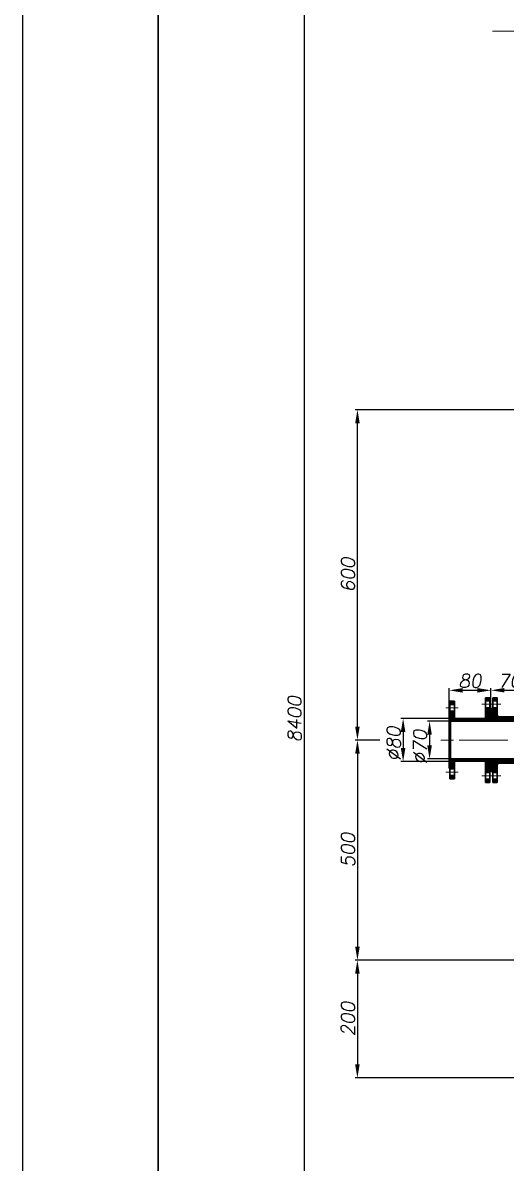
# Model space of a CAD drawing. Header units: inches. Extents: x -9 to 5931, y 0 to 8400.
# Drawn here: x -9 to 884, y 3880 to 5990 of the extents above; entities that cross this region are included whole.
import ezdxf

# ---------------------------------------------------------------- set-up
doc = ezdxf.new("R2010")
doc.units = ezdxf.units.IN
doc.header["$LTSCALE"] = 50
doc.header["$MEASUREMENT"] = 0
doc.linetypes.add('CENTER', pattern=[2, 1.25, -0.25, 0.25, -0.25])
doc.layers.get('0').update_dxf_attribs({"plot": 0})
for name, color, linetype, lineweight in [('Dam', 2, 'Continuous', 30), ('kthuoc', 3, 'Continuous', 13), ('Net manh', 3, 'Continuous', 13), ('Tam', 1, 'CENTER', 13)]:
    doc.layers.add(name, color=color, linetype=linetype, lineweight=lineweight)
doc.styles.add('chu2.5', font='txt.shx', dxfattribs={"oblique": 10, "height": 25})
doc.dimstyles.new('kichthuoc2.5', dxfattribs={"dimtxt": 25, "dimasz": 25, "dimexe": 4, "dimexo": 0, "dimgap": 5, "dimtad": 1, "dimtoh": 1, "dimdec": 0, "dimzin": 0, "dimdsep": 46, "dimtxsty": 'chu2.5', "dimcen": 5, "dimclrd": 256, "dimclre": 256, "dimclrt": 256, "dimadec": 0, "dimazin": 0, "dimtfac": 1, "dimtdec": 0, "dimtmove": 0, "dimatfit": 0, "dimfxl": 0, "dimtolj": 1, "dimtzin": 0, "dimarcsym": 0})
pattern_1 = [(45, (-19618.5715, -2565.6638), (1.23743687, -1.23743687), [])]
pattern_2 = [(45, (-2747.6674, -2210.6938), (1.23743687, -1.23743687), [])]
pattern_3 = [(135, (-3015.8054, -2198.0938), (1.23743687, 1.23743687), [])]
pattern_4 = [(45, (-3015.8054, -2198.0938), (1.23743687, -1.23743687), [])]
pattern_5 = [(135, (2383.2687, -237.1003), (1.23743687, 1.23743687), [])]
pattern_6 = [(225, (2383.2687, 9563.112), (1.23743687, -1.23743687), [])]
pattern_7 = [(315, (-2747.6674, 11536.7056), (1.23743687, 1.23743687), [])]

# ---------------------------------------------------------------- blocks, each defined once
blk = doc.blocks.new('*D29')
at = {"layer": 'DEFPOINTS', "color": 0}
for p in [(609.1, 5274), (910.5, 5274), (636.1, 4663)]:
    blk.add_point(p, dxfattribs=at)
at = {"layer": 'Net manh', "lineweight": -2}
for p, q in [((910.5, 5274), (605.1, 5274)), ((609.1, 4688), (609.1, 5249)), ((636.1, 4663), (605.1, 4663))]:
    blk.add_line(p, q, dxfattribs=at)
at = {"layer": 'Net manh'}
for points in [[(604.9, 5249), (613.3, 5249), (609.1, 5274)], [(604.9, 4688), (613.3, 4688), (609.1, 4663)]]:
    blk.add_solid(points, dxfattribs=at)
at = {"layer": 'Net manh', "insert": (591.6, 4968.5), "char_height": 25, "attachment_point": 5, "rotation": 90, "style": 'chu2.5'}
blk.add_mtext('\\A1;600', dxfattribs=at)
blk = doc.blocks.new('*D9')
at = {"layer": 'DEFPOINTS', "color": 0}
for p in [(650.3, 4663), (609.1, 4255.8), (945.4, 4255.8)]:
    blk.add_point(p, dxfattribs=at)
at = {"layer": 'Net manh', "lineweight": -2}
for p, q in [((650.3, 4663), (605.1, 4663)), ((609.1, 4638), (609.1, 4280.8)), ((945.4, 4255.8), (605.1, 4255.8))]:
    blk.add_line(p, q, dxfattribs=at)
at = {"layer": 'Net manh'}
for points in [[(604.9, 4638), (613.3, 4638), (609.1, 4663)], [(604.9, 4280.8), (613.3, 4280.8), (609.1, 4255.8)]]:
    blk.add_solid(points, dxfattribs=at)
at = {"layer": 'Net manh', "insert": (591.6, 4459.4), "char_height": 25, "attachment_point": 5, "rotation": 90, "style": 'chu2.5'}
blk.add_mtext('\\A1;500', dxfattribs=at)
blk = doc.blocks.new('*D6')
at = {"layer": 'DEFPOINTS', "color": 0}
for p in [(912.7, 4702.9), (693.5, 4623.1), (919.9, 4623.1)]:
    blk.add_point(p, dxfattribs=at)
at = {"layer": 'Net manh', "lineweight": -2}
for p, q in [((912.7, 4702.9), (689.5, 4702.9)), ((693.5, 4677.9), (693.5, 4648.1)), ((919.9, 4623.1), (689.5, 4623.1))]:
    blk.add_line(p, q, dxfattribs=at)
at = {"layer": 'Net manh'}
for points in [[(689.3, 4677.9), (697.7, 4677.9), (693.5, 4702.9)], [(689.3, 4648.1), (697.7, 4648.1), (693.5, 4623.1)]]:
    blk.add_solid(points, dxfattribs=at)
at = {"layer": 'Net manh', "insert": (676, 4656), "char_height": 25, "attachment_point": 5, "rotation": 90, "style": 'chu2.5'}
blk.add_mtext('\\A1;%%c80', dxfattribs=at)
blk = doc.blocks.new('*D5')
at = {"layer": 'DEFPOINTS', "color": 0}
for p in [(833.7, 4698), (742.4, 4628), (833, 4628)]:
    blk.add_point(p, dxfattribs=at)
at = {"layer": 'Net manh', "lineweight": -2}
for p, q in [((833.7, 4698), (738.4, 4698)), ((742.4, 4673), (742.4, 4653)), ((833, 4628), (738.4, 4628))]:
    blk.add_line(p, q, dxfattribs=at)
at = {"layer": 'Net manh'}
for points in [[(738.2, 4673), (746.6, 4673), (742.4, 4698)], [(738.2, 4653), (746.6, 4653), (742.4, 4628)]]:
    blk.add_solid(points, dxfattribs=at)
at = {"layer": 'Net manh', "insert": (724.9, 4650.1), "char_height": 25, "attachment_point": 5, "rotation": 90, "style": 'chu2.5'}
blk.add_mtext('\\A1;%%c70', dxfattribs=at)
blk = doc.blocks.new('*D26')
at = {"layer": 'DEFPOINTS', "color": 0}
for p in [(778.7, 4755), (778.7, 4707), (855.6, 4720.2)]:
    blk.add_point(p, dxfattribs=at)
at = {"layer": 'Net manh', "lineweight": -2}
for p, q in [((778.7, 4707), (778.7, 4759)), ((830.6, 4755), (803.7, 4755)), ((855.6, 4720.2), (855.6, 4759))]:
    blk.add_line(p, q, dxfattribs=at)
at = {"layer": 'Net manh'}
for points in [[(803.7, 4759.2), (803.7, 4750.8), (778.7, 4755)], [(830.6, 4759.2), (830.6, 4750.8), (855.6, 4755)]]:
    blk.add_solid(points, dxfattribs=at)
at = {"layer": 'Net manh', "insert": (817.1, 4772.5), "char_height": 25, "attachment_point": 5, "style": 'chu2.5'}
blk.add_mtext('\\A1;80', dxfattribs=at)
blk = doc.blocks.new('*D34')
at = {"layer": 'DEFPOINTS', "color": 0}
for p in [(855.6, 4751.2), (924.7, 4755.1), (924.7, 4740)]:
    blk.add_point(p, dxfattribs=at)
at = {"layer": 'Net manh', "lineweight": -2}
for p, q in [((855.6, 4751.2), (855.6, 4759.1)), ((880.6, 4755.1), (899.7, 4755.1)), ((924.7, 4740), (924.7, 4759.1))]:
    blk.add_line(p, q, dxfattribs=at)
at = {"layer": 'Net manh'}
for points in [[(880.6, 4759.3), (880.6, 4751), (855.6, 4755.1)], [(899.7, 4759.3), (899.7, 4751), (924.7, 4755.1)]]:
    blk.add_solid(points, dxfattribs=at)
at = {"layer": 'Net manh', "insert": (890.1, 4772.6), "char_height": 25, "attachment_point": 5, "style": 'chu2.5'}
blk.add_mtext('\\A1;70', dxfattribs=at)
blk = doc.blocks.new('*D66')
at = {"layer": 'DEFPOINTS', "color": 0}
for p in [(842.1, 4255.8), (609, 4037.9), (1243.8, 4037.9)]:
    blk.add_point(p, dxfattribs=at)
at = {"layer": 'kthuoc', "lineweight": -2}
for p, q in [((842.1, 4255.8), (605, 4255.8)), ((609, 4230.8), (609, 4062.9)), ((1243.8, 4037.9), (605, 4037.9))]:
    blk.add_line(p, q, dxfattribs=at)
at = {"layer": 'kthuoc'}
for points in [[(604.8, 4230.8), (613.2, 4230.8), (609, 4255.8)], [(604.8, 4062.9), (613.2, 4062.9), (609, 4037.9)]]:
    blk.add_solid(points, dxfattribs=at)
at = {"layer": 'kthuoc', "insert": (591.5, 4146.8), "char_height": 25, "attachment_point": 5, "rotation": 90, "style": 'chu2.5'}
blk.add_mtext('\\A1;200', dxfattribs=at)
blk = doc.blocks.new('*D86')
at = {"layer": 'DEFPOINTS', "color": 0}
for p in [(694.9, 7490.4), (510.4, 1913), (724.6, 1913)]:
    blk.add_point(p, dxfattribs=at)
at = {"layer": 'Net manh', "lineweight": -2}
for p, q in [((694.9, 7490.4), (506.4, 7490.4)), ((510.4, 7465.4), (510.4, 1938)), ((724.6, 1913), (506.4, 1913))]:
    blk.add_line(p, q, dxfattribs=at)
at = {"layer": 'Net manh'}
for points in [[(506.2, 7465.4), (514.6, 7465.4), (510.4, 7490.4)], [(506.2, 1938), (514.6, 1938), (510.4, 1913)]]:
    blk.add_solid(points, dxfattribs=at)
at = {"layer": 'Net manh', "insert": (492.9, 4701.7), "char_height": 25, "attachment_point": 5, "rotation": 90, "style": 'chu2.5'}
blk.add_mtext('\\A1;8400', dxfattribs=at)

msp = doc.modelspace()

# ---------------------------------------------------------------- hatches: boundary and pattern name
at = {"layer": 'kthuoc'}
h = msp.add_hatch(dxfattribs=at)
h.set_pattern_fill('ANSI31', color=256, scale=14, style=0)
h.set_pattern_definition(pattern_3)
h.paths.add_polyline_path([(780.1, 4734.8), (788.5, 4734.8), (788.5, 4728.8), (780.1, 4728.8)])
h.paths.add_polyline_path([(778.7, 4714.8), (780.1, 4716.2), (788.5, 4716.2), (788.5, 4700.8), (778.7, 4700.8)])
h = msp.add_hatch(dxfattribs=at)
h.set_pattern_fill('ANSI31', color=256, scale=14, style=0)
h.set_pattern_definition(pattern_5)
h.paths.add_polyline_path([(853.8, 4741.4), (845.8, 4741.4), (845.8, 4735.5), (853.8, 4735.5)])
h = msp.add_hatch(dxfattribs=at)
h.set_pattern_fill('ANSI31', color=256, scale=14, angle=90, style=0)
h.set_pattern_definition(pattern_2)
h.paths.add_polyline_path([(859.4, 4741.4), (867.5, 4741.4), (867.5, 4735.5), (859.4, 4735.5)])
h = msp.add_hatch(dxfattribs=at)
h.set_pattern_fill('ANSI31', color=256, scale=14, style=0)
h.set_pattern_definition(pattern_5)
h.paths.add_polyline_path([(845.8, 4722.9), (853.8, 4722.9), (855.6, 4721.1), (855.6, 4700.8), (845.8, 4700.8)])
h = msp.add_hatch(dxfattribs=at)
h.set_pattern_fill('ANSI38', color=256, scale=4.9, angle=90, style=0)
h.set_pattern_definition([(45, (2383.2687, -237.10026), (0.4331029, -0.4331029), []), (315, (2383.2687, -237.10026), (0.4331029, -1.29930871), [1.53125, -0.91875])])
h.paths.add_polyline_path([(855.6, 4721.1), (857.7, 4721.1), (857.7, 4706.1), (855.6, 4706.1)])
h = msp.add_hatch(dxfattribs=at)
h.set_pattern_fill('ANSI31', color=256, scale=14, angle=90, style=0)
h.set_pattern_definition(pattern_2)
h.paths.add_polyline_path([(857.7, 4721.1), (859.4, 4722.9), (867.5, 4722.9), (867.5, 4706.1), (857.7, 4706.1)])
for points in [[(857.7, 4706.1), (859.8, 4706.1), (859.8, 4702.9)], [(867.5, 4708.9), (870.3, 4706.1), (867.5, 4706.1)], [(778.7, 4700.8), (780.8, 4700.8), (780.8, 4698)], [(788.5, 4703.6), (791.3, 4700.8), (788.5, 4700.8)], [(845.8, 4703.6), (843, 4700.8), (845.8, 4700.8)], [(780.8, 4628), (780.8, 4625.2), (778.7, 4625.2)], [(788.5, 4622.4), (791.3, 4625.2), (788.5, 4625.2)], [(845.8, 4622.4), (843, 4625.2), (845.8, 4625.2)], [(857.7, 4620), (859.8, 4620), (859.8, 4623.1)], [(867.5, 4617.2), (870.3, 4620), (867.5, 4620)]]:
    msp.add_hatch(color=256, dxfattribs=at).paths.add_polyline_path(points)
h = msp.add_hatch(dxfattribs=at)
h.set_pattern_fill('ANSI31', color=256, scale=14, style=0)
h.set_pattern_definition([(135, (-2747.6674, -2210.6938), (1.23743687, 1.23743687), [])])
h.paths.add_polyline_path([(927.7, 4706.1), (927.7, 4702.9), (859.8, 4702.9), (859.8, 4706.1)])
h = msp.add_hatch(dxfattribs=at)
h.set_pattern_fill('ANSI31', color=256, scale=14, angle=90, style=0)
h.set_pattern_definition(pattern_4)
h.paths.add_polyline_path([(780.8, 4700.8), (848.7, 4700.8), (848.7, 4698), (780.8, 4698)])
h = msp.add_hatch(dxfattribs=at)
h.set_pattern_fill('ANSI31', color=256, scale=14, angle=90, style=0)
h.set_pattern_definition(pattern_1)
h.paths.add_polyline_path([(848.7, 4698), (848.7, 4700.8), (1078.8, 4700.8), (1078.8, 4698)])
h = msp.add_hatch(dxfattribs=at)
h.set_pattern_fill('ANSI31', color=256, scale=14, style=0)
h.set_pattern_definition(pattern_3)
h.paths.add_polyline_path([(780.1, 4597.2), (788.5, 4597.2), (788.5, 4591.3), (780.1, 4591.3)])
h.paths.add_polyline_path([(778.7, 4625.2), (788.5, 4625.2), (788.5, 4609.8), (780.1, 4609.8), (778.7, 4611.2)])
h = msp.add_hatch(dxfattribs=at)
h.set_pattern_fill('ANSI31', color=256, scale=14, angle=90, style=0)
h.set_pattern_definition(pattern_4)
h.paths.add_polyline_path([(780.8, 4625.2), (780.8, 4628), (848.7, 4628), (848.7, 4625.2)])
h = msp.add_hatch(dxfattribs=at)
h.set_pattern_fill('ANSI31', color=256, scale=14, style=0)
h.set_pattern_definition(pattern_6)
h.paths.add_polyline_path([(845.8, 4603.2), (853.8, 4603.2), (855.6, 4604.9), (855.6, 4625.2), (845.8, 4625.2)])
h = msp.add_hatch(dxfattribs=at)
h.set_pattern_fill('ANSI31', color=256, scale=14, angle=90, style=0)
h.set_pattern_definition(pattern_1)
h.paths.add_polyline_path([(848.7, 4628), (848.7, 4625.2), (1078.8, 4625.2), (1078.8, 4628)])
h = msp.add_hatch(dxfattribs=at)
h.set_pattern_fill('ANSI31', color=256, scale=14, style=0)
h.set_pattern_definition([(225, (-2747.6674, 11536.7056), (1.23743687, -1.23743687), [])])
h.paths.add_polyline_path([(927.7, 4620), (927.7, 4623.1), (859.8, 4623.1), (859.8, 4620)])
h = msp.add_hatch(dxfattribs=at)
h.set_pattern_fill('ANSI38', color=256, scale=4.9, angle=90, style=0)
h.set_pattern_definition([(315, (2383.2687, 9563.112), (0.4331029, 0.4331029), []), (45, (2383.2687, 9563.112), (0.4331029, 1.29930871), [1.53125, -0.91875])])
h.paths.add_polyline_path([(855.6, 4604.9), (857.7, 4604.9), (857.7, 4620), (855.6, 4620)])
h = msp.add_hatch(dxfattribs=at)
h.set_pattern_fill('ANSI31', color=256, scale=14, angle=90, style=0)
h.set_pattern_definition(pattern_7)
h.paths.add_polyline_path([(857.7, 4604.9), (859.4, 4603.2), (867.5, 4603.2), (867.5, 4620), (857.7, 4620)])
h = msp.add_hatch(dxfattribs=at)
h.set_pattern_fill('ANSI31', color=256, scale=14, style=0)
h.set_pattern_definition(pattern_6)
h.paths.add_polyline_path([(853.8, 4584.6), (845.8, 4584.6), (845.8, 4590.6), (853.8, 4590.6)])
h = msp.add_hatch(dxfattribs=at)
h.set_pattern_fill('ANSI31', color=256, scale=14, angle=90, style=0)
h.set_pattern_definition(pattern_7)
h.paths.add_polyline_path([(859.4, 4584.6), (867.5, 4584.6), (867.5, 4590.6), (859.4, 4590.6)])

# ---------------------------------------------------------------- linework, layer by layer
msp.add_lwpolyline([(-9.2, 0), (-9.2, 8400), (5930.8, 8400), (5930.8, 0), (-9.2, 0)], close=True)
at = {"layer": 'Dam'}
for p, q in [((240.8, 50), (240.8, 8350)), ((780.1, 4734.8), (780.1, 4716.2)), ((788.5, 4734.8), (780.1, 4734.8)), ((788.5, 4728.8), (780.1, 4728.8)), ((788.5, 4734.8), (788.5, 4700.8)), ((845.8, 4741.4), (845.8, 4700.8)), ((845.8, 4741.4), (853.8, 4741.4)), ((845.8, 4735.5), (853.8, 4735.5)), ((853.8, 4741.4), (853.8, 4722.9)), ((867.5, 4741.4), (859.4, 4741.4)), ((859.4, 4741.4), (859.4, 4722.9)), ((867.5, 4735.5), (859.4, 4735.5)), ((867.5, 4741.4), (867.5, 4706.1)), ((780.1, 4716.2), (778.7, 4714.8)), ((778.7, 4714.8), (778.7, 4663)), ((788.5, 4716.2), (780.1, 4716.2)), ((845.8, 4722.9), (853.8, 4722.9)), ((853.8, 4722.9), (855.6, 4721.1)), ((855.6, 4721.1), (855.6, 4700.8)), ((857.7, 4721.1), (855.6, 4721.1)), ((857.7, 4706.1), (855.6, 4706.1)), ((859.4, 4722.9), (857.7, 4721.1)), ((857.7, 4721.1), (857.7, 4700.8)), ((930.7, 4706.1), (857.7, 4706.1)), ((857.7, 4706.1), (859.8, 4702.9)), ((867.5, 4722.9), (859.4, 4722.9)), ((859.8, 4706.1), (859.8, 4700.8)), ((867.5, 4708.5), (870.3, 4706.1)), ((778.7, 4700.8), (780.8, 4698)), ((848.7, 4700.8), (778.7, 4700.8)), ((1464.8, 4700.8), (778.7, 4700.8)), ((780.8, 4700.8), (780.8, 4663)), ((1462.7, 4698), (780.8, 4698)), ((788.5, 4703.6), (791.3, 4700.8)), ((845.8, 4703.3), (843, 4700.8)), ((930.7, 4702.9), (859.8, 4702.9)), ((778.7, 4611.2), (778.7, 4663)), ((780.8, 4625.2), (780.8, 4663)), ((778.7, 4625.2), (780.8, 4628)), ((848.7, 4625.2), (778.7, 4625.2)), ((1392.7, 4625.2), (778.7, 4625.2)), ((1392.7, 4628), (780.8, 4628)), ((788.5, 4591.3), (788.5, 4625.2)), ((788.5, 4622.4), (791.3, 4625.2)), ((845.8, 4622.8), (843, 4625.2)), ((845.8, 4584.6), (845.8, 4625.2)), ((855.6, 4604.9), (855.6, 4625.2)), ((857.7, 4604.9), (857.7, 4625.2)), ((857.7, 4620), (859.8, 4623.1)), ((859.8, 4620), (859.8, 4625.2)), ((930.7, 4623.1), (859.8, 4623.1)), ((780.1, 4609.8), (778.7, 4611.2)), ((788.5, 4609.8), (780.1, 4609.8)), ((780.1, 4591.3), (780.1, 4609.8)), ((845.8, 4603.2), (853.8, 4603.2)), ((853.8, 4603.2), (855.6, 4604.9)), ((853.8, 4584.6), (853.8, 4603.2)), ((857.7, 4620), (855.6, 4620)), ((857.7, 4604.9), (855.6, 4604.9)), ((857.7, 4604.9), (855.6, 4604.9)), ((930.7, 4620), (857.7, 4620)), ((859.4, 4603.2), (857.7, 4604.9)), ((859.4, 4584.6), (859.4, 4603.2)), ((867.5, 4603.2), (859.4, 4603.2)), ((867.5, 4617.5), (870.3, 4620)), ((867.5, 4584.6), (867.5, 4620)), ((788.5, 4597.2), (780.1, 4597.2)), ((788.5, 4591.3), (780.1, 4591.3)), ((845.8, 4590.6), (853.8, 4590.6)), ((845.8, 4584.6), (853.8, 4584.6)), ((867.5, 4590.6), (859.4, 4590.6)), ((867.5, 4584.6), (859.4, 4584.6))]:
    msp.add_line(p, q, dxfattribs=at)
at = {"layer": 'Tam'}
for p, q in [((858.5, 5974.6), (2005.6, 5974.6)), ((839, 4729.2), (861.8, 4729.2)), ((874.3, 4729.2), (851.4, 4729.2)), ((795.3, 4722.5), (772.4, 4722.5)), ((1486.8, 4663), (763.5, 4663)), ((859.3, 4663), (769.1, 4663)), ((795.3, 4603.5), (772.4, 4603.5)), ((839, 4596.9), (861.8, 4596.9)), ((874.3, 4596.9), (851.4, 4596.9))]:
    msp.add_line(p, q, dxfattribs=at)

# ---------------------------------------------------------------- dimensions: what is measured, and where the dimension line sits
at = {"layer": 'kthuoc'}
dim = msp.add_linear_dim(base=(609, 4037.9), p1=(842.1, 4255.8), p2=(1243.8, 4037.9), angle=90, text='200', dimstyle='kichthuoc2.5', dxfattribs=at)
dim.commit()
dim.dimension.update_dxf_attribs({"geometry": '*D66', "text_midpoint": (591.5, 4146.8)})
at = {"layer": 'Net manh'}
for base, p1, p2, angle, text, picture, middle in [((510.4, 1913), (694.9, 7490.4), (724.6, 1913), 90, '8400', '*D86', (492.9, 4701.7)), ((609.1, 5274), (636.1, 4663), (910.5, 5274), 90, '600', '*D29', (591.6, 4968.5)), ((924.7, 4755.1), (855.6, 4751.2), (924.7, 4740), 180, '70', '*D34', (890.1, 4772.6)), ((778.7, 4755), (855.6, 4720.2), (778.7, 4707), 180, '80', '*D26', (817.1, 4772.5)), ((609.1, 4255.8), (650.3, 4663), (945.4, 4255.8), 90, '500', '*D9', (591.6, 4459.4))]:
    dim = msp.add_linear_dim(base=base, p1=p1, p2=p2, angle=angle, text=text, dimstyle='kichthuoc2.5', dxfattribs=at)
    dim.commit()
    dim.dimension.update_dxf_attribs({"geometry": picture, "text_midpoint": middle})
for base, p1, p2, text, picture, middle in [((693.5, 4623.1), (912.7, 4702.9), (919.9, 4623.1), '%%c80', '*D6', (693.5, 4656)), ((742.4, 4628), (833.7, 4698), (833, 4628), '%%c<>', '*D5', (742.4, 4650.1))]:
    dim = msp.add_linear_dim(base=base, p1=p1, p2=p2, angle=90, text=text, dimstyle='kichthuoc2.5', dxfattribs=at)
    dim.commit()
    dim.dimension.update_dxf_attribs({"geometry": picture, "text_midpoint": middle, "dimtype": 160})

doc.saveas('drawing.dxf')
